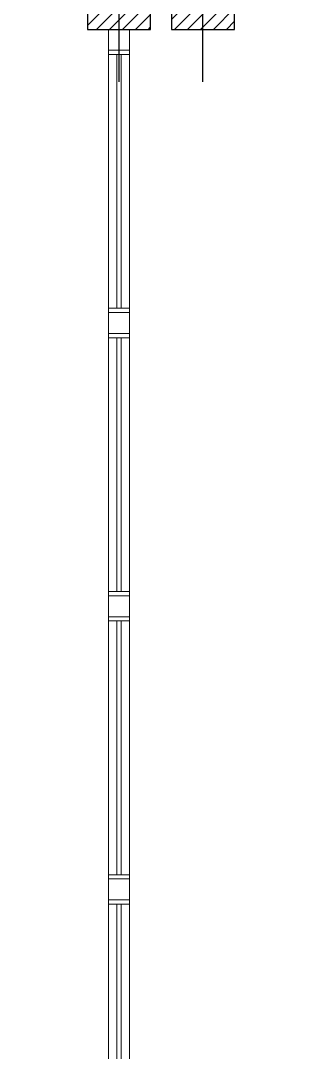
# Model space of a CAD drawing. Header units: millimetres. Extents: x 1653.8 to 1709.6, y 1641.2 to 1683.3.
# Drawn here: x 1705.304 to 1706.641, y 1655.248 to 1660.167 of the extents above; entities that cross this region are included whole.
import ezdxf

# ---------------------------------------------------------------- set-up
doc = ezdxf.new("R2010")
doc.units = ezdxf.units.MM
doc.layers.add('03 MEDIO', color=132, linetype='Continuous', lineweight=18)
doc.layers.add('AR_VENTANAS', color=3, linetype='Continuous', lineweight=13)

# ---------------------------------------------------------------- blocks, each defined once
blk = doc.blocks.new('JKNGLDKFB')
h = blk.add_hatch()
h.set_pattern_fill('ANSI31', color=8, scale=0.35, angle=-180)
h.set_pattern_definition([(225, (-128.949426, 159.928103), (0.030935922, -0.030935922), [])])
h.paths.add_polyline_path([(0.15, -0.25), (0.15, 0.25), (-0.15, 0.25), (-0.15, -0.25)])
at = {"color": 2}
for p, q in [((0, -0.5), (0, 0.5)), ((-0.4688, 0), (0.4688, 0))]:
    blk.add_line(p, q, dxfattribs=at)
at = {"color": 6}
blk.add_lwpolyline([(-0.15, -0.25), (0.15, -0.25), (0.15, 0.25), (-0.15, 0.25)], close=True, dxfattribs=at)

msp = doc.modelspace()

# ---------------------------------------------------------------- linework, layer by layer
at = {"layer": '03 MEDIO'}
for points in [[(1705.7223, 1654.6254), (1705.7223, 1660.1254)], [(1705.8223, 1654.6254), (1705.8223, 1660.1254)]]:
    msp.add_lwpolyline(points, dxfattribs=at)
at = {"layer": 'AR_VENTANAS'}
for points in [[(1705.7223, 1660.0254), (1705.8223, 1660.0254)], [(1705.7223, 1660.0054), (1705.8223, 1660.0054)], [(1705.7623, 1658.7954), (1705.7623, 1660.0054)], [(1705.7823, 1658.7954), (1705.7823, 1660.0054)], [(1705.7223, 1658.7954), (1705.8223, 1658.7954)], [(1705.7223, 1658.7754), (1705.8223, 1658.7754)], [(1705.7223, 1658.6754), (1705.8223, 1658.6754)], [(1705.7223, 1658.6554), (1705.8223, 1658.6554)], [(1705.7623, 1657.4454), (1705.7623, 1658.6554)], [(1705.7823, 1657.4454), (1705.7823, 1658.6554)], [(1705.7223, 1657.4454), (1705.8223, 1657.4454)], [(1705.7223, 1657.4254), (1705.8223, 1657.4254)], [(1705.7223, 1657.3254), (1705.8223, 1657.3254)], [(1705.7223, 1657.3054), (1705.8223, 1657.3054)], [(1705.7623, 1656.0954), (1705.7623, 1657.3054)], [(1705.7823, 1656.0954), (1705.7823, 1657.3054)], [(1705.7223, 1656.0954), (1705.8223, 1656.0954)], [(1705.7223, 1656.0754), (1705.8223, 1656.0754)], [(1705.7223, 1655.9754), (1705.8223, 1655.9754)], [(1705.7223, 1655.9554), (1705.8223, 1655.9554)], [(1705.7623, 1654.7454), (1705.7623, 1655.9554)], [(1705.7823, 1654.7454), (1705.7823, 1655.9554)]]:
    msp.add_lwpolyline(points, dxfattribs=at)

# ---------------------------------------------------------------- block references
for p in [(1705.7723, 1660.3754), (1706.1723, 1660.3754)]:
    msp.add_blockref('JKNGLDKFB', p)

doc.saveas('drawing.dxf')
